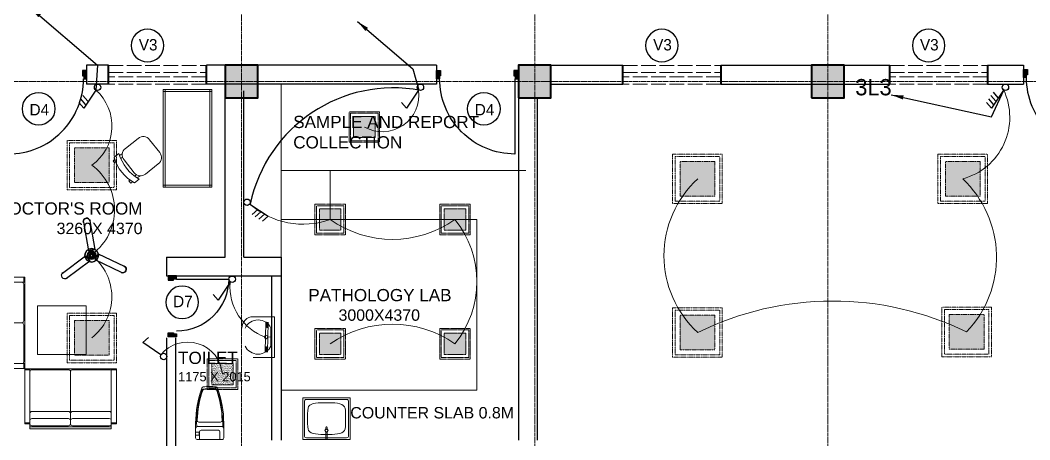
# Model space of a CAD drawing. Header units: inches. Extents: x -3071 to 2534411, y -17796 to 388172.
# Drawn here: x 1750585 to 1762979, y 356954 to 362104 of the extents above; entities that cross this region are included whole.
import ezdxf
from ezdxf.enums import TextEntityAlignment as Align

# ---------------------------------------------------------------- set-up
doc = ezdxf.new("R2010")
doc.units = ezdxf.units.IN
doc.header["$MEASUREMENT"] = 0
for name, pattern in [('ACAD_ISO08W100', [36, 24, -3, 6, -3]), ('CENTER', [2, 1.25, -0.25, 0.25, -0.25]), ('Hidden', [15, 12, -3])]:
    doc.linetypes.add(name, pattern=pattern)
for name, color, linetype, lineweight in [('001-Archi-Opening Tags', 14, 'Continuous', 25), ('002-Archi- Opening', 90, 'Continuous', 25), ('1 LIGHT N SWITCH', 3, 'Continuous', 25), ('A .4 col', 5, 'Continuous', 40), ('A 0.09 Furniture', 30, 'Continuous', 5), ('A 0.13 dw', 3, 'Continuous', 13), ('A 0.13 fixed furniture', 10, 'Continuous', 13), ('A 0.13 sanitary', 8, 'Continuous', 13), ('A 0.40 wall', 160, 'Continuous', 40), ('cen', 50, 'ACAD_ISO08W100', 5), ('p1 walls stone outline', 4, 'Continuous', 30), ('Picture Light', 3, 'Continuous', 35), ('Switches', 173, 'Continuous', 15), ('text', 7, 'Continuous', 25)]:
    doc.layers.add(name, color=color, linetype=linetype, lineweight=lineweight)
for name, color, linetype in [('1 x 4 recessed', 80, 'CENTER'), ('2 x 11 recessed', 60, 'CENTER'), ('Bathroom Mirror Light', 111, 'CENTER'), ('ceilling fan', 3, 'Continuous'), ('thrtywpanel', 7, 'Continuous'), ('Wires', 1, 'Continuous')]:
    doc.layers.add(name, color=color, linetype=linetype)
doc.styles.add('AERIAL', font='arial.ttf', dxfattribs={"height": 10})
doc.styles.add('Archi 100', font='GOTHIC.TTF', dxfattribs={"height": 200})
doc.styles.add('CG', font='GOTHIC.TTF', dxfattribs={"height": 40})
doc.dimstyles.new('Archi 100', dxfattribs={"dimtxt": 200, "dimasz": 150, "dimexe": 150, "dimexo": 300, "dimgap": 50, "dimtad": 1, "dimdec": 0, "dimrnd": 5, "dimzin": 0, "dimdsep": 46, "dimtxsty": 'Archi 100', "dimblk": 'ARCHTICK', "dimcen": 0.09, "dimdle": 150, "dimclrd": 256, "dimclre": 256, "dimclrt": 256, "dimadec": 0, "dimazin": 0, "dimtfac": 1, "dimtdec": 0, "dimtix": 1, "dimtofl": 0, "dimtmove": 0, "dimatfit": 3, "dimfxl": 150, "dimfxlon": 1, "dimtolj": 1, "dimtzin": 0, "dimlwd": -1, "dimlwe": -1, "dimarcsym": 0})

# ---------------------------------------------------------------- blocks, each defined once
blk = doc.blocks.new('sa oct uni toi')
for p, q in [((-214, 420), (-214, 287)), ((-88, 458), (-200, 458)), ((-158, 439), (-158, 287)), ((-113, 392), (-113, 287)), ((0, 411), (-94, 411)), ((-89, 455), (-89, 420)), ((-60, 461), (-82, 461)), ((-60, 414), (-82, 414)), ((-82, 414), (-82, 411)), ((-60, 414), (-60, 411)), ((-19, 458), (-54, 458)), ((-53, 455), (-53, 420)), ((0, 439), (0, 287)), ((-214, 151), (-214, 287)), ((-158, 132), (-158, 287)), ((-113, 179), (-113, 287)), ((0, 132), (0, 287)), ((0, 160), (-94, 160)), ((-19, 113), (-200, 113))]:
    blk.add_line(p, q)
for centre, radius, start, end in [((-626, 364), 18.9, 110.0218, 174.8892), ((-200, -804), 1262, 90, 110.0218), ((-601, 359), 18.9, 109.0034, 174.9977), ((-200, -804), 1250, 88.0034, 109.0034), ((-200, -804), 1243, 91.5459, 109.0034), ((-233, 420), 18.9, 360, 91.5459), ((-139, 439), 18.9, 90, 180), ((-94, 392), 18.9, 90, 180), ((-82, 455), 6.31, 150, 180), ((-82, 420), 6.31, 180, 270), ((-82, 455), 6.31, 90, 150), ((-60, 455), 6.31, 30, 90), ((-60, 420), 6.31, 270, 360), ((-60, 455), 6.31, 360, 30), ((-19, 439), 18.9, 360, 90), ((-35, 287), 615, 172.6652, 179.9981), ((15, 287), 665, 180.0016, 187.0523), ((-44, 287), 580, 172.6856, 179.998), ((6, 287), 631, 180.0016, 187.0158), ((-44, 287), 575, 172.6683, 179.998), ((7, 287), 625, 180.0016, 187.0303), ((-601, 359), 12.6, 109.0034, 174.9977), ((-626, 207), 18.9, 185.1108, 249.9782), ((-200, 1375), 1262, 249.9782, 270), ((-601, 212), 18.9, 185.0023, 250.9966), ((-601, 212), 12.6, 185.0023, 250.9966), ((-200, 1375), 1250, 250.9966, 271.9966), ((-200, 1375), 1243, 250.9966, 268.4541), ((-233, 151), 18.9, 268.4541, 360), ((-139, 132), 18.9, 180, 270), ((-94, 179), 18.9, 180, 270), ((-19, 132), 18.9, 270, 360)]:
    blk.add_arc(centre, radius, start, end)
blk = doc.blocks.new('charpi western plan with cistern')
at = {"rotation": 270}
blk.add_blockref('sa oct uni toi', (-287, 0), dxfattribs=at)
blk = doc.blocks.new('*U654')
at = {"ltscale": 100}
for points in [[(5, 50), (5, -50), (55, -50), (55, 15), (40, 15), (40, 50)], [(995, 50), (995, -50), (945, -50), (945, 15), (960, 15), (960, 50)]]:
    blk.add_hatch(color=256, dxfattribs=at).paths.add_polyline_path(points)
blk.add_lwpolyline([(43, 50), (43, 964, -0.414214), (957, 50)], format="xyb", dxfattribs=at)
for points in [[(5, 50), (5, -50), (55, -50), (55, 15), (40, 15), (40, 50)], [(995, 50), (995, -50), (945, -50), (945, 15), (960, 15), (960, 50)]]:
    blk.add_lwpolyline(points, close=True)
blk = doc.blocks.new('*U658')
at = {"ltscale": 100}
for points in [[(5, 50), (5, -50), (55, -50), (55, 15), (40, 15), (40, 50)], [(995, 50), (995, -50), (945, -50), (945, 15), (960, 15), (960, 50)]]:
    blk.add_hatch(color=256, dxfattribs=at).paths.add_polyline_path(points)
blk.add_lwpolyline([(43, 50), (43, 964, -0.414214), (957, 50)], format="xyb", dxfattribs=at)
for points in [[(5, 50), (5, -50), (55, -50), (55, 15), (40, 15), (40, 50)], [(995, 50), (995, -50), (945, -50), (945, 15), (960, 15), (960, 50)]]:
    blk.add_lwpolyline(points, close=True)
blk = doc.blocks.new('*U653')
at = {"ltscale": 100}
for points in [[(5, 50), (5, -50), (55, -50), (55, 15), (40, 15), (40, 50)], [(745, 50), (745, -50), (695, -50), (695, 15), (710, 15), (710, 50)]]:
    blk.add_hatch(color=256, dxfattribs=at).paths.add_polyline_path(points)
blk.add_lwpolyline([(43, 50), (43, 684, -0.414214), (677, 50)], format="xyb", dxfattribs=at)
for points in [[(5, 50), (5, -50), (55, -50), (55, 15), (40, 15), (40, 50)], [(745, 50), (745, -50), (695, -50), (695, 15), (710, 15), (710, 50)]]:
    blk.add_lwpolyline(points, close=True)
blk = doc.blocks.new('tap bib long body plan')
at = {"linetype": 'Continuous'}
blk.add_lwpolyline([(90, -10), (0, -10), (0, 10), (90, 10)], dxfattribs=at)
blk.add_lwpolyline([(126, 8), (147, 8, -1), (147, -8), (126, -8)], format="xyb", dxfattribs=at)
for radius in [20, 15]:
    blk.add_circle((108, 0), radius, dxfattribs=at)
blk = doc.blocks.new('*U651')
at = {"linetype": 'ByBlock'}
blk.add_line((272, 417), (272, 218), dxfattribs=at)
at = {"linetype": 'Continuous', "ltscale": 20}
blk.add_lwpolyline([(-292, 510), (292, 510), (292, 0), (-292, 0)], close=True, dxfattribs=at)
blk.add_lwpolyline([(-247, 490), (247, 490, -0.414214), (272, 465), (272, 45, -0.414214), (247, 20), (-247, 20, -0.414214), (-272, 45), (-272, 465, -0.414214)], format="xyb", close=True, dxfattribs=at)
for points in [[(-233, 255), (-233, 347), (-233, 450), (0, 450), (232, 450), (232, 350), (232, 255)], [(-233, 255), (-233, 163), (-233, 60), (0, 60), (232, 60), (232, 160), (232, 255)]]:
    blk.add_open_spline(points, degree=3, knots=[342.783985, 342.783985, 342.783985, 342.783985, 446.898133, 685.56797, 924.237807, 1028.351955, 1028.351955, 1028.351955, 1028.351955], dxfattribs=at)
at = {"rotation": 90}
blk.add_blockref('tap bib long body plan', (0, 0), dxfattribs=at)
blk = doc.blocks.new('VENT 1200')
at = {"layer": 'A 0.13 dw', "linetype": 'Hidden', "ltscale": 15}
for p, q in [((144610, 190989), (143410, 190989)), ((143410, 190759), (144610, 190759))]:
    blk.add_line(p, q, dxfattribs=at)
blk.add_lwpolyline([(143410, 190849), (144610, 190849), (144610, 190899), (143410, 190899)], close=True, dxfattribs=at)
at = {"layer": 'A 0.40 wall', "ltscale": 15}
for p, q in [((143410, 190989), (143410, 190759)), ((144610, 190759), (144610, 190989))]:
    blk.add_line(p, q, dxfattribs=at)
blk = doc.blocks.new('sofa 2 person')
at = {"linetype": 'Continuous'}
for points in [[(-562, 62), (-500, 62, 0.414214), (-475, 37), (-25, 37, 0.414214), (0, 62, 0.414214), (25, 37), (475, 37, 0.414214), (500, 62), (562, 62), (562, 737), (-562, 737)], [(-500, 700, -0.414214), (-475, 725), (-25, 725, -0.414214), (0, 700, -0.414214), (25, 725), (475, 725, -0.414214), (500, 700)], [(-500, 187, -0.414214), (-475, 212), (-25, 212, -0.414214), (0, 187, -0.414214), (25, 212), (475, 212, -0.414214), (500, 187)], [(500, 100, 0.414214), (475, 125), (25, 125, 0.414214), (0, 100, 0.414214), (-25, 125), (-475, 125, 0.414214), (-500, 100)]]:
    blk.add_lwpolyline(points, format="xyb", dxfattribs=at)
for points in [[(-562, 62), (-562, 737)], [(500, 700), (500, 700)], [(0, 187), (0, 187)], [(500, 187), (500, 187)], [(0, 100), (0, 100)], [(500, 100), (500, 100)]]:
    blk.add_lwpolyline(points, close=True, dxfattribs=at)
for points in [[(-562, 725), (-500, 725)], [(500, 737), (500, 0), (-500, 0), (-500, 737)], [(0, 700), (0, 62)], [(562, 725), (500, 725)], [(-562, 75), (-500, 75)], [(-500, 25), (500, 25)], [(562, 75), (500, 75)]]:
    blk.add_lwpolyline(points, dxfattribs=at)
blk = doc.blocks.new('table 1200 x 0600 plan')
at = {"color": 0, "linetype": 'Continuous'}
blk.add_lwpolyline([(0, 600), (1200, 600), (1200, 0), (0, 0)], close=True, dxfattribs=at)
for points in [[(0, 575), (1200, 575)], [(25, 0), (25, 600)], [(1175, 600), (1175, 0)], [(1200, 25), (0, 25)]]:
    blk.add_lwpolyline(points, dxfattribs=at)
blk = doc.blocks.new('chair ordinary plan')
at = {"linetype": 'Continuous'}
for p, q in [((100, 515), (-100, 515)), ((-200, 415), (-200, 215)), ((200, 215), (200, 415)), ((-200, 115), (-200, 40)), ((-100, 115), (100, 115)), ((200, 40), (200, 115))]:
    blk.add_line(p, q, dxfattribs=at)
for points in [[(-175, 149), (-175, 105)], [(175, 149), (175, 105)], [(-175, 30), (-175, 3), (-137, 3), (-137, 19)], [(-137, 94), (-137, 122)], [(137, 94), (137, 122)], [(175, 30), (175, 3), (137, 3), (137, 19)]]:
    blk.add_lwpolyline(points, dxfattribs=at)
for centre, radius, start, end in [((-100, 415), 100, 90, 180), ((100, 415), 100, 0, 90), ((-100, 215), 100, 180, 270), ((100, 215), 100, 270, 0), ((0, 595), 520, 247.3799, 292.6201), ((0, 520), 520, 247.3799, 292.6201)]:
    blk.add_arc(centre, radius, start, end, dxfattribs=at)
blk = doc.blocks.new('window tag')
blk.add_circle((0, 0), 200)
at = {"style": 'Archi 100', "flags": 1}
for tag, p in [('WIDTH', (15, 174.5)), ('HEIGHT', (-4.5, -348.5))]:
    blk.add_attdef(tag, p, '', height=200, dxfattribs=at)
at = {"style": 'Archi 100'}
blk.add_attdef('SYMBOL', text='', height=200, dxfattribs=at).set_placement((8, -10.5), align=Align.MIDDLE_CENTER)
blk = doc.blocks.new('36W LED PANEL')
at = {"layer": '2 x 11 recessed', "lineweight": 0, "true_color": 0xffffff, "transparency": 33554664}
h = blk.add_hatch(color=7, dxfattribs=at)
h.dxf.hatch_style = 1
h.set_gradient(color1=(0, 0, 255), color2=(255, 255, 0))
h.paths.add_polyline_path([(-213, 213), (213, 213), (213, -213), (-213, -213)])
at = {"layer": '2 x 11 recessed', "lineweight": 0}
for points in [[(-304, 304), (304, 304), (304, -304), (-304, -304)], [(-274, 274), (274, 274), (274, -274), (-274, -274)], [(-213, 213), (213, 213), (213, -213), (-213, -213)]]:
    blk.add_lwpolyline(points, close=True, dxfattribs=at)
blk = doc.blocks.new('1by1 6w')
at = {"layer": '2 x 11 recessed', "lineweight": 0}
h = blk.add_hatch(dxfattribs=at)
h.set_pattern_fill('AR-SAND', color=256, scale=7.6)
h.set_pattern_definition([(37.5, (-507751.777, 116886.896), (-0.47874952, 14.64386064), [0, -11.552, 0, -12.92, 0, -12.35]), (7.5, (-507751.777, 116886.896), (13.45030296, 21.4483101), [0, -6.232, 0, -10.412, 0, -3.99]), (327.5, (-507761.125, 116886.896), (23.66747815, 0.0430088), [0, -3.8, 0, -13.68, 0, -17.86]), (317.5, (-507761.125, 116886.896), (22.8465622, 6.6703343), [0, -1.9, 0, -8.968, 0, -10.26])])
h.paths.add_polyline_path([(-106, 106), (106, 106), (106, -106), (-106, -106)])
for points in [[(-152, 152), (152, 152), (152, -152), (-152, -152)], [(-137, 137), (137, 137), (137, -137), (-137, -137)], [(-106, 106), (106, 106), (106, -106), (-106, -106)]]:
    blk.add_lwpolyline(points, close=True, dxfattribs=at)
blk = doc.blocks.new('PL light')
at = {"layer": 'Picture Light', "ltscale": 3}
h = blk.add_hatch(dxfattribs=at)
h.set_pattern_fill('STEEL', color=256, scale=6.073914, angle=30, style=0)
h.set_pattern_definition([(75, (767072.6998, 15027.03445), (-0.733368774, 0.1965055708), []), (75, (767072.51, 15027.3632), (-0.733368774, 0.1965055708), [])])
h.paths.add_polyline_path([(886578.6, -139924), (886578.6, -139940.2), (886607.7, -139940.2), (886607.7, -139924)])
h.paths.add_polyline_path([(886742.5, -139924), (886742.5, -139940.2), (886773.3, -139940.2, -0.797089), (886773.3, -139930.7), (886773.3, -139924)])
at = {"layer": 'Picture Light', "linetype": 'Continuous', "lineweight": 13}
for p, q in [((886607.7, -139924), (886607.7, -139940.2)), ((886742.5, -139924), (886742.5, -139940.2)), ((886677.3, -139940.2), (886677.3, -139967.2))]:
    blk.add_line(p, q, dxfattribs=at)
blk.add_lwpolyline([(886578.6, -139924), (886773.3, -139924), (886773.3, -139940.2), (886578.6, -139940.2)], close=True, dxfattribs=at)
blk = doc.blocks.new('1by1 15w')
at = {"layer": '2 x 11 recessed', "lineweight": 0, "true_color": 0xffffff}
h = blk.add_hatch(dxfattribs=at)
h.set_pattern_fill('DOTS', scale=7.6)
h.set_pattern_definition([(0, (-24150.00014, -28906.40267), (0.2375, 0.475), [0, -0.475])])
h.paths.add_polyline_path([(111699, 133932), (111912, 133932), (111912, 133720), (111699, 133720)])
at = {"layer": '2 x 11 recessed', "lineweight": 0}
for points in [[(111654, 133978), (111958, 133978), (111958, 133674), (111654, 133674)], [(111669, 133963), (111942, 133963), (111942, 133689), (111669, 133689)], [(111699, 133932), (111912, 133932), (111912, 133720), (111699, 133720)]]:
    blk.add_lwpolyline(points, close=True, dxfattribs=at)
blk = doc.blocks.new('1 WAY')
at = {"layer": 'Switches', "lineweight": 30}
for p, q in [((1.76, 2.13), (6.02, 8.52)), ((6.02, 8.52), (7.78, 6.51))]:
    blk.add_line(p, q, dxfattribs=at)
blk.add_circle((1.13, 1.13), 1.13, dxfattribs=at)
blk = doc.blocks.new('CEILING FAN')
at = {"color": 3, "extrusion": (-0.984895, -0.173153, 0)}
for p, q in [((106626.4, -145944.4, -77.9), (106626.4, -145944.4, -75.8)), ((106626.4, -145944.4, -77.9), (106646.3, -146057.8, -77.9)), ((106646.3, -146057.8, -77.9), (106646.3, -146057.8, -75.8))]:
    blk.add_line(p, q, dxfattribs=at)
at = {"color": 3}
for p, q in [((106626.4, -145944.4, -77.9), (106626.4, -145944.4, -75.8)), ((106653.1, -145939.7, -77.9), (106653.1, -145939.7, -75.8)), ((106543.3, -146147, -75.8), (106635.2, -146077.5, -75.8)), ((106635.2, -146077.5, -75.8), (106651.6, -146099.2, -75.8)), ((106673, -146053.1, -75.8), (106646.3, -146057.8, -75.8)), ((106673.6, -146093.9, -75.8), (106685.4, -146069.5, -75.8)), ((106651.6, -146099.2, -75.8), (106559.7, -146168.6, -75.8)), ((106777.3, -146144.1, -75.8), (106673.6, -146093.9, -75.8)), ((106789.1, -146119.7, -77.9), (106789.1, -146119.7, -75.8))]:
    blk.add_line(p, q, dxfattribs=at)
at = {"color": 3, "extrusion": (0.984895, 0.173153, 0)}
for p, q in [((106653.1, -145939.7, -77.9), (106653.1, -145939.7, -75.8)), ((106673, -146053.1, -77.9), (106673, -146053.1, -75.8))]:
    blk.add_line(p, q, dxfattribs=at)
at = {"color": 3, "extrusion": (0, 0, -1)}
for p, q in [((106673, -146053.1, -77.9), (106653.1, -145939.7, -77.9)), ((106543.3, -146147, -77.9), (106635.2, -146077.5, -77.9)), ((106635.2, -146077.5, -77.9), (106651.6, -146099.2, -77.9)), ((106646.3, -146057.8, -77.9), (106673, -146053.1, -77.9)), ((106673.6, -146093.9, -77.9), (106685.4, -146069.5, -77.9)), ((106651.6, -146099.2, -77.9), (106559.7, -146168.6, -77.9)), ((106777.3, -146144.1, -77.9), (106673.6, -146093.9, -77.9))]:
    blk.add_line(p, q, dxfattribs=at)
at = {"color": 3, "extrusion": (-0.602909, 0.79781, 0)}
for p, q in [((106543.3, -146147, -75.8), (106635.2, -146077.5, -75.8)), ((106543.3, -146147, -77.9), (106635.2, -146077.5, -77.9)), ((106635.2, -146077.5, -77.9), (106635.2, -146077.5, -75.8))]:
    blk.add_line(p, q, dxfattribs=at)
at = {"color": 3, "extrusion": (0.79781, 0.602909, 0)}
for p, q in [((106635.2, -146077.5, -75.8), (106651.6, -146099.2, -75.8)), ((106635.2, -146077.5, -77.9), (106635.2, -146077.5, -75.8)), ((106635.2, -146077.5, -77.9), (106651.6, -146099.2, -77.9)), ((106651.6, -146099.2, -77.9), (106651.6, -146099.2, -75.8))]:
    blk.add_line(p, q, dxfattribs=at)
at = {"color": 3, "extrusion": (0.173153, -0.984895, 0)}
for p, q in [((106673, -146053.1, -75.8), (106646.3, -146057.8, -75.8)), ((106646.3, -146057.8, -77.9), (106673, -146053.1, -77.9)), ((106646.3, -146057.8, -77.9), (106646.3, -146057.8, -75.8)), ((106673, -146053.1, -77.9), (106673, -146053.1, -75.8))]:
    blk.add_line(p, q, dxfattribs=at)
at = {"color": 3, "extrusion": (-0.900152, 0.435576, 0)}
for p, q in [((106673.6, -146093.9, -75.8), (106685.4, -146069.5, -75.8)), ((106673.6, -146093.9, -77.9), (106685.4, -146069.5, -77.9)), ((106685.4, -146069.5, -77.9), (106685.4, -146069.5, -75.8)), ((106673.6, -146093.9, -77.9), (106673.6, -146093.9, -75.8))]:
    blk.add_line(p, q, dxfattribs=at)
at = {"color": 3, "extrusion": (0.435576, 0.900152, 0)}
for p, q in [((106685.4, -146069.5, -77.9), (106685.4, -146069.5, -75.8)), ((106685.4, -146069.5, -77.9), (106789.1, -146119.7, -77.9)), ((106789.1, -146119.7, -77.9), (106789.1, -146119.7, -75.8))]:
    blk.add_line(p, q, dxfattribs=at)
at = {"color": 3, "extrusion": (0.602909, -0.79781, 0)}
for p, q in [((106651.6, -146099.2, -75.8), (106559.7, -146168.6, -75.8)), ((106651.6, -146099.2, -77.9), (106559.7, -146168.6, -77.9)), ((106651.6, -146099.2, -77.9), (106651.6, -146099.2, -75.8)), ((106561.9, -146166.6, -2.2), (106561.9, -146166.6, -0.2))]:
    blk.add_line(p, q, dxfattribs=at)
at = {"color": 3, "extrusion": (-0.435576, -0.900152, 0)}
for p, q in [((106777.3, -146144.1, -75.8), (106673.6, -146093.9, -75.8)), ((106673.6, -146093.9, -77.9), (106673.6, -146093.9, -75.8)), ((106777.3, -146144.1, -77.9), (106673.6, -146093.9, -77.9))]:
    blk.add_line(p, q, dxfattribs=at)
at = {"color": 3}
for centre, radius in [((106659.6, -146076.1, -70.9), 26.7), ((106659.6, -146076.1, -81.1), 26.7), ((106659.6, -146076.1, 0.2), 6.78)]:
    blk.add_circle(centre, radius, dxfattribs=at)
at = {"color": 3, "extrusion": (0, 0, -1)}
for centre, radius in [((-106659.6, -146076.1, 81.1), 26.7), ((-106659.6, -146076.1, 70.9), 26.7), ((-106659.6, -146076.1, 81.1), 6.78), ((-106659.6, -146076.1, 81.1), 6.78)]:
    blk.add_circle(centre, radius, dxfattribs=at)
at = {"color": 3, "extrusion": (-0.024462, -1e-16, 0.999701)}
for centre, radius in [((146075.5, 106627.9, -2592.9), 16.3), ((146075.2, 106627.9, -2592.9), 14.5), ((146075.2, 106627.9, -2592.9), 14.5), ((146075.5, 106627.9, -2614.6), 8.13)]:
    blk.add_circle(centre, radius, dxfattribs=at)
at = {"color": 3, "extrusion": (0.024462, 1e-16, -0.999701)}
for centre, radius in [((-146075.5, 106627.9, 2592.9), 16.3), ((-146075.7, 106627.9, 2609.1), 10.2), ((-146075.3, 106627.9, 2609.1), 9.08), ((-146075.2, 106627.9, 2614.6), 7.26)]:
    blk.add_circle(centre, radius, dxfattribs=at)
at = {"color": 3, "extrusion": (0.024462, 0, -0.999701)}
blk.add_circle((-146075.3, 106627.9, 2609.1), 6.78, dxfattribs=at)
at = {"color": 3, "extrusion": (0, 0, -1)}
for centre, start, end in [((-106639.7, -145942, 77.9), 350.0288, 170.0288), ((-106639.7, -145942, 75.8), 350.0288, 170.0288), ((-106553.7, -146155.7, 2.2), 232.9215, 52.9215), ((-106783.2, -146131.9, 75.8), 115.822, 295.822), ((-106783.2, -146131.9, 77.9), 115.822, 295.822), ((-106783.2, -146131.9, 77.9), 115.822, 295.822)]:
    blk.add_arc(centre, 13.6, start, end, dxfattribs=at)
at = {"color": 3}
for centre, start, end in [((106639.7, -145942, -75.8), 9.9712, 189.9712), ((106639.7, -145942, -77.9), 9.9712, 189.9712), ((106783.2, -146131.9, -75.8), 244.178, 64.178)]:
    blk.add_arc(centre, 13.6, start, end, dxfattribs=at)
blk = doc.blocks.new('3 WAY')
at = {"layer": 'Switches', "lineweight": 30}
for p, q in [((1.76, 2.13), (6.02, 8.52)), ((5.27, 7.27), (7.02, 5.26)), ((6.02, 8.52), (7.78, 6.51)), ((4.51, 6.01), (6.27, 4.01))]:
    blk.add_line(p, q, dxfattribs=at)
blk.add_circle((1.13, 1.13), 1.13, dxfattribs=at)
blk = doc.blocks.new('4 WAY')
at = {"layer": 'Switches', "lineweight": 30}
for p, q in [((1.76, 2.13), (6.02, 8.52)), ((5.27, 7.27), (7.02, 5.26)), ((6.02, 8.52), (7.78, 6.51)), ((3.64, 4.89), (5.39, 2.88)), ((4.51, 6.01), (6.27, 4.01))]:
    blk.add_line(p, q, dxfattribs=at)
blk.add_circle((1.13, 1.13), 1.13, dxfattribs=at)
blk = doc.blocks.new('_ArchTick')
at = {"color": 0, "linetype": 'ByBlock', "const_width": 0.15}
blk.add_lwpolyline([(-0.5, -0.5), (0.5, 0.5)], dxfattribs=at)

msp = doc.modelspace()

# ---------------------------------------------------------------- hatches: boundary and pattern name
at = {"layer": 'A .4 col', "linetype": 'Continuous'}
h = msp.add_hatch(color=256, dxfattribs=at)
h.dxf.hatch_style = 1
h.paths.add_polyline_path([(1753100.46, 361150.17), (1753500.46, 361150.17), (1753500.46, 361550.17), (1753100.46, 361550.17)])
h = msp.add_hatch(color=256, dxfattribs=at)
h.dxf.hatch_style = 1
h.paths.add_polyline_path([(1756700.46, 361150.17), (1757100.46, 361150.17), (1757100.46, 361550.17), (1756700.46, 361550.17)])
h = msp.add_hatch(color=256, dxfattribs=at)
h.dxf.hatch_style = 1
h.paths.add_polyline_path([(1760300.46, 361150.17), (1760700.46, 361150.17), (1760700.46, 361550.17), (1760300.46, 361550.17)])

# ---------------------------------------------------------------- linework, layer by layer
for points in [[(1753100.46, 361150.17), (1753500.46, 361150.17), (1753500.46, 361550.17), (1753100.46, 361550.17)], [(1756700.46, 361150.17), (1757100.46, 361150.17), (1757100.46, 361550.17), (1756700.46, 361550.17)], [(1760300.46, 361150.17), (1760700.46, 361150.17), (1760700.46, 361550.17), (1760300.46, 361550.17)]]:
    msp.add_lwpolyline(points, close=True, dxfattribs=at)
at = {"layer": 'A 0.09 Furniture', "linetype": 'Continuous'}
msp.add_line((1753790.05, 359195.17), (1753790.05, 361320.17), dxfattribs=at)
msp.add_lwpolyline([(1750796.19, 357999.15), (1750796.19, 358599.15), (1751396.19, 358599.15), (1751396.19, 357999.15)], close=True, dxfattribs=at)
at = {"layer": 'A 0.13 fixed furniture'}
for p, q in [((1753790.05, 360257.67), (1756790.04, 360257.67)), ((1754390.05, 359657.67), (1754390.05, 360257.67))]:
    msp.add_line(p, q, dxfattribs=at)
msp.add_lwpolyline([(1753790.05, 359657.67), (1756190.04, 359657.67), (1756190.04, 357561.56), (1753784.53, 357561.56)], dxfattribs=at)
at = {"layer": 'A 0.13 sanitary'}
msp.add_lwpolyline([(1753445.23, 358464.94), (1753705.24, 358464.94), (1753705.24, 357964.94), (1753444.72, 357964.94)], dxfattribs=at)
for points in [[(1753705.23, 358464.94, 0), (1753525.24, 358464.94, 0)], [(1753663.25, 358324.94, 0), (1753663.25, 358104.94, 0)]]:
    msp.add_polyline3d(points, dxfattribs=at)
msp.add_circle((1753603.25, 358214.94), 20, dxfattribs=at)
for centre, radius, start, end in [((1753445.23, 358324.94), 140, 90, 180), ((1753504.24, 358248.52), 176.42, 25.669089, 154.330911), ((1753504.24, 358181.36), 176.42, 205.669089, 334.330911)]:
    msp.add_arc(centre, radius, start, end, dxfattribs=at)
at = {"layer": 'cen', "ltscale": 2}
for p, q in [((1753300.46, 373172.74), (1753300.46, 347495.53)), ((1756900.46, 373172.74), (1756900.46, 347495.53)), ((1760500.46, 373172.74), (1760500.46, 347495.53)), ((1768615.46, 361350.17), (1720935.46, 361350.17))]:
    msp.add_line(p, q, dxfattribs=at)
at = {"layer": 'Defpoints'}
for centre, radius, start, end in [((1755165.03, 359477.89), 1794.74, 79.310134, 168.11812), ((1751490.25, 359212.81), 29.11, 126.905063, 166.358995)]:
    msp.add_arc(centre, radius, start, end, dxfattribs=at)
at = {"layer": 'p1 walls stone outline'}
for p, q in [((1751669.79, 361550.17), (1751400.05, 361550.17)), ((1751400.05, 361550.17), (1751400.05, 361320.17)), ((1755695.41, 361550.17), (1752869.79, 361550.16)), ((1755695.41, 361550.17), (1755695.41, 361320.17)), ((1757100.46, 361550.17), (1757984.47, 361550.17)), ((1757984.47, 361550.17), (1757984.47, 361320.17)), ((1759184.47, 361550.17), (1759184.47, 361320.17)), ((1759184.47, 361550.17), (1761259.5, 361550.17)), ((1761259.5, 361550.17), (1761259.5, 361320.17)), ((1762459.5, 361550.17), (1762459.5, 361320.17)), ((1762459.5, 361550.17), (1762900.46, 361550.17)), ((1762900.46, 361550.17), (1762900.46, 361320.17)), ((1751669.79, 361320.17), (1751400.05, 361320.17)), ((1755695.41, 361320.17), (1752869.79, 361320.16)), ((1753100.05, 359195.17), (1753100.46, 361320.17)), ((1757100.46, 361320.17), (1757984.47, 361320.17)), ((1759184.47, 361320.17), (1761259.5, 361320.17)), ((1762459.5, 361320.17), (1762900.46, 361320.17)), ((1753330.05, 359195.17), (1753330.05, 361235.17)), ((1756700.46, 361150.17), (1756700.46, 356950.17)), ((1756930.46, 361150.17), (1756930.46, 356950.17)), ((1752379.8, 359195.17), (1753100.05, 359195.17)), ((1752379.8, 359195.17), (1752379.8, 358965.17)), ((1753330.05, 359195.17), (1753790.05, 359195.17)), ((1753790.48, 356950.17), (1753790.48, 359195.17)), ((1752379.8, 358965.17), (1753790.05, 358965.17)), ((1753675.05, 356950.17), (1753675.05, 358965.17)), ((1752385.76, 356865.17), (1752385.76, 358205.17)), ((1752495.24, 356865.17), (1752495.24, 358205.17))]:
    msp.add_line(p, q, dxfattribs=at)
at = {"layer": 'Wires', "lineweight": 9}
for centre, radius, start, end in [((1751121.33, 360804.75), 589.91, 305.464626, 48.396325), ((1755030.67, 361184.39), 449.59, 240.549076, 7.858316), ((1761950.58, 360911.73), 782.43, 285.19084, 25.279852), ((1751066.71, 359776.8), 676.21, 306.905063, 54.060389), ((1759767.54, 359214.02), 1279.67, 132.557327, 227.468768), ((1761244.15, 359193.41), 1326.11, 316.351559, 46.581843), ((1754057.65, 360586.06), 986.1, 228.508902, 289.698971), ((1755156.12, 360740.89), 1326.74, 234.731322, 305.268678), ((1754972.7, 358895.12), 1217.8, 321.231717, 38.768283), ((1751063.2, 358710.57, 17.41), 645.56, 308.332904, 51.792602), ((1753817.88, 358834.19), 658.55, 175.537401, 250.306104), ((1760560.31, 354903.28), 3753.67, 64.035731, 116.209418), ((1755156.12, 357028.36), 1343.93, 55.247865, 124.752135), ((1752641.15, 357725.31), 427.85, 4.478009, 140.40796)]:
    msp.add_arc(centre, radius, start, end, dxfattribs=at)

# ---------------------------------------------------------------- block references
at = {"layer": '001-Archi-Opening Tags'}
ref = msp.add_blockref('window tag', (1752147.48, 361791.82), dxfattribs=dict(at, xscale=-1, rotation=180))
ref.add_attrib('SYMBOL', 'V3', dxfattribs={"layer": '0', "height": 140, "style": 'CG'}).set_placement((1752155.48, 361802.32), align=Align.MIDDLE_CENTER)
ref = msp.add_blockref('window tag', (1758462.16, 361791.82), dxfattribs=dict(at, xscale=-1, rotation=180))
ref.add_attrib('SYMBOL', 'V3', dxfattribs={"layer": '0', "height": 140, "style": 'CG'}).set_placement((1758470.16, 361802.32), align=Align.MIDDLE_CENTER)
ref = msp.add_blockref('window tag', (1761737.2, 361791.82), dxfattribs=dict(at, xscale=-1, rotation=180))
ref.add_attrib('SYMBOL', 'V3', dxfattribs={"layer": '0', "height": 140, "style": 'CG'}).set_placement((1761745.2, 361802.32), align=Align.MIDDLE_CENTER)
ref = msp.add_blockref('window tag', (1750811.44, 361016.17), dxfattribs=at)
ref.add_attrib('SYMBOL', 'D4', dxfattribs={"layer": '0', "height": 140, "style": 'CG'}).set_placement((1750819.44, 361005.67), align=Align.MIDDLE_CENTER)
ref = msp.add_blockref('window tag', (1756277.29, 361016.17), dxfattribs=at)
ref.add_attrib('SYMBOL', 'D4', dxfattribs={"layer": '0', "height": 140, "style": 'CG'}).set_placement((1756285.29, 361005.67), align=Align.MIDDLE_CENTER)
ref = msp.add_blockref('window tag', (1752573.87, 358641.13), dxfattribs=dict(at, xscale=-1, rotation=180))
ref.add_attrib('SYMBOL', 'D7', dxfattribs={"layer": '0', "height": 140, "style": 'CG'}).set_placement((1752581.87, 358651.63), align=Align.MIDDLE_CENTER)
at = {"layer": '002-Archi- Opening'}
for name, p, xscale, yscale, zscale, rotation in [('*U658', (1750395.41, 361435.17), -1.010101010106155, 1.010101010106155, 1.010101010106155, 180), ('*U654', (1756700.46, 361435.17), 1.010101010106155, 1.01010101010101, 1.01010101010101, 180), ('*U654', (1763905.51, 361449.16), 1.010101010106155, 1.01010101010101, 1.01010101010101, 180), ('*U653', (1752453.13, 358970.22), 1.009854861427417, 1.009854861427417, 1.009854861427417, 270)]:
    msp.add_blockref(name, p, dxfattribs=dict(at, xscale=xscale, yscale=yscale, zscale=zscale, rotation=rotation))
at = {"layer": '1 LIGHT N SWITCH', "xscale": 3.090980253980554, "yscale": 3.090980253980554, "zscale": 3.090980253980554}
msp.add_blockref('CEILING FAN', (1421779.71, 810736.22, 16.75), dxfattribs=at)
at = {"layer": '1 x 4 recessed', "xscale": 1.232584708463633, "yscale": 1.232584708463633, "zscale": 1.232584708463633}
for name, p in [('1by1 15w', (1616999.8, 195841.1)), ('1by1 15w', (1616580.23, 194705.87)), ('1by1 15w', (1618112.38, 194705.87)), ('1by1 15w', (1616580.23, 193180.76)), ('1by1 15w', (1618112.38, 193180.76)), ('1by1 6w', (1753067.7, 357758.71))]:
    msp.add_blockref(name, p, dxfattribs=at)
at = {"layer": 'A 0.09 Furniture', "linetype": 'Continuous'}
for name, p, rotation in [('table 1200 x 0600 plan', (1752937.89, 360053.85), 89.99999999992224), ('sofa 2 person', (1749903.24, 358389.05), 270)]:
    msp.add_blockref(name, p, dxfattribs=dict(at, rotation=rotation))
at = {"layer": 'A 0.09 Furniture', "linetype": 'Continuous', "xscale": -1, "rotation": 308.3386840532112}
msp.add_blockref('chair ordinary plan', (1751830.83, 360239.29), dxfattribs=at)
at = {"layer": 'A 0.09 Furniture', "linetype": 'Continuous', "xscale": -1}
msp.add_blockref('sofa 2 person', (1751203.24, 357089.05), dxfattribs=at)
at = {"layer": 'A 0.13 sanitary', "xscale": -1, "rotation": 359.9998710801795}
msp.add_blockref('charpi western plan with cistern', (1752909.59, 356957.43), dxfattribs=at)
at = {"layer": 'A 0.13 sanitary', "xscale": -1}
msp.add_blockref('*U651', (1754344.93, 356959.42), dxfattribs=at)
at = {"layer": 'Bathroom Mirror Light', "linetype": 'Continuous', "lineweight": 0, "xscale": 1.829903905978427, "yscale": 1.829903905978427, "zscale": 1.829903905978427, "rotation": 88.7716531862789}
msp.add_blockref('PL light', (1462824.97, -1258455.82), dxfattribs=at)
at = {"layer": 'ceilling fan', "lineweight": -3, "xscale": 34.89373264493602, "yscale": 34.89373264493602, "zscale": 34.89373264493602}
for name, p, rotation in [('3 WAY', (1751574.26, 361320.17), 180.0000075217977), ('1 WAY', (1755537.28, 361320.17), 180), ('4 WAY', (1762719.33, 361320.17), 180.0003102751387), ('4 WAY', (1753330.05, 359908.66), 270.0000000000135), ('1 WAY', (1753226.03, 358963.9), 179.6776553706414), ('1 WAY', (1752385.76, 357936.74), 90)]:
    msp.add_blockref(name, p, dxfattribs=dict(at, rotation=rotation))
at = {"layer": 'p1 walls stone outline', "xscale": -1, "rotation": 180}
for p in [(1608259.58, 552308.77), (1614574.26, 552308.77), (1617849.29, 552308.77)]:
    msp.add_blockref('VENT 1200', p, dxfattribs=at)
at = {"layer": 'thrtywpanel'}
for p in [(1751463.6, 360324.28), (1758898.19, 360156.63), (1762155.61, 360156.63), (1758898.19, 358271.02), (1762203.7, 358278.08), (1751463.6, 358204.19)]:
    msp.add_blockref('36W LED PANEL', p, dxfattribs=at)

# ---------------------------------------------------------------- texts
at = {"layer": 'text', "style": 'AERIAL'}
for s, insert, char_height, width, attachment_point in [('SAMPLE AND REPORT COLLECTION', (1753936.5, 360527.79), 150, 3155.5133, 7), ("DOCTOR'S ROOM\\P{\\H0.9333x;     3260X 4370}", (1752086.35, 359476.31), 150, 14192.8258, 9), ('PATHOLOGY LAB\\P{\\H0.75x;      \\H1.244x;  3000X4370}', (1754121.82, 358412.76), 150, 14192.8258, 7), ('TOILET\\P{\\H0.75x;1175 X 2015}', (1752522.94, 357670.18), 150, 14192.8258, 7), ('COUNTER SLAB 0.8M', (1754636.99, 357213.99), 140, 14192.8258, 7)]:
    msp.add_mtext(s, dxfattribs=dict(at, insert=insert, char_height=char_height, width=width, attachment_point=attachment_point))
at = {"layer": 'Wires', "lineweight": 9, "insert": (1760836.64, 361381.63), "char_height": 200, "attachment_point": 1, "style": 'CG'}
msp.add_mtext_dynamic_manual_height_columns('3L3', width=291.9664, gutter_width=300, heights=[0], dxfattribs=at)

# ---------------------------------------------------------------- leaders
at = {"layer": 'Defpoints'}
for points in [[(1750709.53, 362256.87), (1751534.92, 361550.17), (1751513.02, 361245.85)], [(1754724.67, 362088.15), (1755405.71, 361506.77), (1755480.26, 361245.86)], [(1761278.45, 361187.9), (1762507.27, 360916.19), (1762658.08, 361245.86)]]:
    msp.add_leader(points, dimstyle='Archi 100', override={"dimgap": 50, "dimtad": 0}, dxfattribs=at)

doc.saveas('drawing.dxf')
